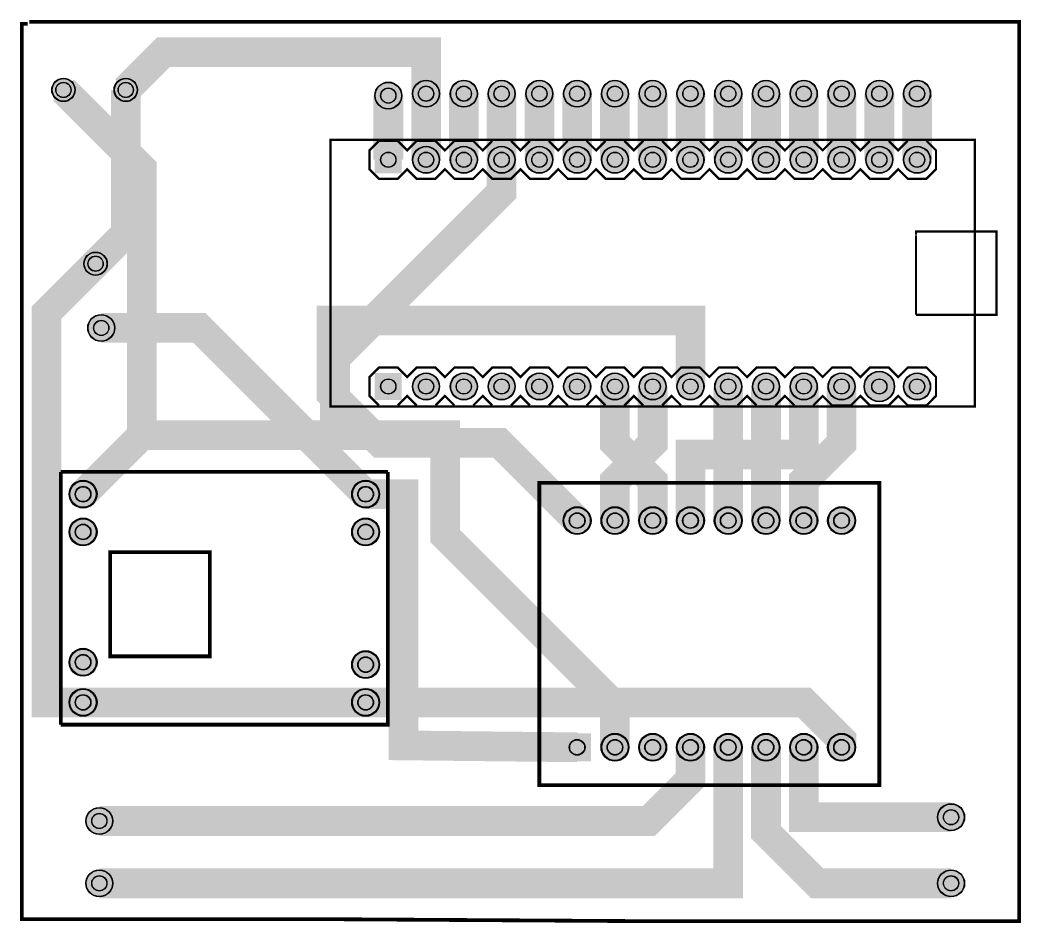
# Model space of a CAD drawing. Header units: millimetres. Extents: x 24.8 to 92.1, y 0.1 to 60.8.
import ezdxf

# ---------------------------------------------------------------- set-up
doc = ezdxf.new("R2010")
doc.units = ezdxf.units.MM
for name, color, linetype, true_color in [('BoardOutLine', 7, 'Continuous', 0xff00ff), ('BottomLayer', 7, 'Continuous', 0xffffff), ('BottomSolderMaskLayer', 7, 'Continuous', 0xaa00ff), ('Document', 7, 'Continuous', 0xffffff), ('Multi-Layer', 7, 'Continuous', 0xc0c0c0), ('TopLayer', 7, 'Continuous', 0xff0000), ('TopSilkLayer', 7, 'Continuous', 0xffcc00), ('TopSolderMaskLayer', 7, 'Continuous', 0x800080)]:
    doc.layers.add(name, color=color, linetype=linetype, true_color=true_color)

msp = doc.modelspace()

# ---------------------------------------------------------------- hatches: boundary and pattern name
at = {"layer": 'BottomSolderMaskLayer'}
for points in [[(26.899, 56.134, 1), (28.473, 56.134, 1)], [(31.09, 56.134, 1), (32.664, 56.134, 1)], [(48.62, 55.753, 1), (50.441, 55.753, 1)], [(51.16, 55.88, 1), (52.981, 55.88, 1)], [(53.7, 55.88, 1), (55.521, 55.88, 1)], [(56.24, 55.88, 1), (58.061, 55.88, 1)], [(58.78, 55.88, 1), (60.601, 55.88, 1)], [(61.32, 55.88, 1), (63.141, 55.88, 1)], [(63.86, 55.88, 1), (65.681, 55.88, 1)], [(66.4, 55.88, 1), (68.221, 55.88, 1)], [(68.94, 55.88, 1), (70.761, 55.88, 1)], [(71.48, 55.88, 1), (73.301, 55.88, 1)], [(74.02, 55.88, 1), (75.841, 55.88, 1)], [(76.56, 55.88, 1), (78.381, 55.88, 1)], [(79.1, 55.88, 1), (80.921, 55.88, 1)], [(81.64, 55.88, 1), (83.461, 55.88, 1)], [(84.18, 55.88, 1), (86.001, 55.88, 1)], [(50.44, 50.525), (48.62, 50.525), (48.62, 52.345), (50.44, 52.345)], [(51.16, 51.435, 1), (52.981, 51.435, 1)], [(53.7, 51.435, 1), (55.521, 51.435, 1)], [(56.24, 51.435, 1), (58.061, 51.435, 1)], [(58.78, 51.435, 1), (60.601, 51.435, 1)], [(61.32, 51.435, 1), (63.141, 51.435, 1)], [(63.86, 51.435, 1), (65.681, 51.435, 1)], [(66.4, 51.435, 1), (68.221, 51.435, 1)], [(68.94, 51.435, 1), (70.761, 51.435, 1)], [(71.48, 51.435, 1), (73.301, 51.435, 1)], [(74.02, 51.435, 1), (75.841, 51.435, 1)], [(76.56, 51.435, 1), (78.381, 51.435, 1)], [(79.1, 51.435, 1), (80.921, 51.435, 1)], [(81.64, 51.435, 1), (83.461, 51.435, 1)], [(84.18, 51.435, 1), (86.001, 51.435, 1)], [(29.058, 44.45, 1), (30.632, 44.45, 1)], [(29.316, 40.132, 1), (31.136, 40.132, 1)], [(50.44, 35.285), (48.62, 35.285), (48.62, 37.105), (50.44, 37.105)], [(51.16, 36.195, 1), (52.981, 36.195, 1)], [(53.7, 36.195, 1), (55.521, 36.195, 1)], [(56.24, 36.195, 1), (58.061, 36.195, 1)], [(58.78, 36.195, 1), (60.601, 36.195, 1)], [(61.32, 36.195, 1), (63.141, 36.195, 1)], [(63.86, 36.195, 1), (65.681, 36.195, 1)], [(66.4, 36.195, 1), (68.221, 36.195, 1)], [(68.94, 36.195, 1), (70.761, 36.195, 1)], [(71.48, 36.195, 1), (73.301, 36.195, 1)], [(74.02, 36.195, 1), (75.841, 36.195, 1)], [(76.56, 36.195, 1), (78.381, 36.195, 1)], [(79.1, 36.195, 1), (80.921, 36.195, 1)], [(81.525, 36.195, 1), (83.576, 36.195, 1)], [(84.18, 36.195, 1), (86.001, 36.195, 1)], [(28.07, 28.956, 1), (29.942, 28.956, 1)], [(47.07, 28.956, 1), (48.942, 28.956, 1)], [(61.294, 27.178, 1), (63.166, 27.178, 1)], [(63.834, 27.178, 1), (65.706, 27.178, 1)], [(66.374, 27.178, 1), (68.246, 27.178, 1)], [(68.914, 27.178, 1), (70.786, 27.178, 1)], [(71.454, 27.178, 1), (73.326, 27.178, 1)], [(73.994, 27.178, 1), (75.866, 27.178, 1)], [(76.534, 27.178, 1), (78.406, 27.178, 1)], [(79.074, 27.178, 1), (80.946, 27.178, 1)], [(28.07, 26.416, 1), (29.942, 26.416, 1)], [(47.07, 26.416, 1), (48.942, 26.416, 1)], [(28.07, 17.656, 1), (29.942, 17.656, 1)], [(47.07, 17.496, 1), (48.942, 17.496, 1)], [(28.07, 14.956, 1), (29.942, 14.956, 1)], [(47.07, 14.956, 1), (48.942, 14.956, 1)], [(61.294, 11.002), (61.294, 12.874), (63.166, 12.874), (63.166, 11.002)], [(63.834, 11.938, 1), (65.706, 11.938, 1)], [(66.374, 11.938, 1), (68.246, 11.938, 1)], [(68.914, 11.938, 1), (70.786, 11.938, 1)], [(71.454, 11.938, 1), (73.326, 11.938, 1)], [(73.994, 11.938, 1), (75.866, 11.938, 1)], [(76.534, 11.938, 1), (78.406, 11.938, 1)], [(79.074, 11.938, 1), (80.946, 11.938, 1)], [(86.466, 7.239, 1), (88.287, 7.239, 1)], [(29.189, 6.985, 1), (31.009, 6.985, 1)], [(29.189, 2.794, 1), (31.009, 2.794, 1)], [(86.466, 2.794, 1), (88.286, 2.794, 1)]]:
    msp.add_hatch(color=256, dxfattribs=at).paths.add_polyline_path(points)
at = {"layer": 'Document'}
for points in [[(45.71, 52.715), (88.91, 52.715), (88.91, 46.665), (89.01, 46.665), (89.01, 52.715), (88.91, 52.815), (45.66, 52.815), (45.61, 52.765), (45.61, 34.865), (45.66, 34.815), (88.96, 34.815), (89.01, 34.865), (89.01, 40.915), (88.91, 40.915), (88.91, 34.915), (45.71, 34.915), (45.71, 52.665)], [(88.96, 40.965), (90.41, 40.965), (90.46, 41.015), (90.46, 46.615), (90.41, 46.665), (85.01, 46.665), (84.96, 46.615), (84.96, 41.015), (85.01, 40.965), (88.91, 40.965), (88.91, 41.065), (85.11, 41.065), (85.06, 41.115), (85.06, 46.515), (85.11, 46.565), (90.36, 46.565), (90.36, 41.115), (90.31, 41.065), (88.96, 41.065), (88.96, 41.065)]]:
    msp.add_hatch(color=256, dxfattribs=at).paths.add_polyline_path(points)
at = {"layer": 'Multi-Layer'}
for points in [[(50.415, 50.55), (48.645, 50.55), (48.645, 52.32), (50.415, 52.32)], [(51.185, 51.435, 1), (52.955, 51.435, 1)], [(53.725, 51.435, 1), (55.495, 51.435, 1)], [(56.265, 51.435, 1), (58.035, 51.435, 1)], [(58.805, 51.435, 1), (60.575, 51.435, 1)], [(61.345, 51.435, 1), (63.115, 51.435, 1)], [(63.885, 51.435, 1), (65.655, 51.435, 1)], [(66.425, 51.435, 1), (68.195, 51.435, 1)], [(68.965, 51.435, 1), (70.735, 51.435, 1)], [(71.505, 51.435, 1), (73.275, 51.435, 1)], [(74.045, 51.435, 1), (75.815, 51.435, 1)], [(76.585, 51.435, 1), (78.355, 51.435, 1)], [(79.125, 51.435, 1), (80.895, 51.435, 1)], [(81.665, 51.435, 1), (83.435, 51.435, 1)], [(84.205, 51.435, 1), (85.975, 51.435, 1)], [(50.415, 35.31), (48.645, 35.31), (48.645, 37.08), (50.415, 37.08)], [(51.185, 36.195, 1), (52.955, 36.195, 1)], [(53.725, 36.195, 1), (55.495, 36.195, 1)], [(56.265, 36.195, 1), (58.035, 36.195, 1)], [(58.805, 36.195, 1), (60.575, 36.195, 1)], [(61.345, 36.195, 1), (63.115, 36.195, 1)], [(63.885, 36.195, 1), (65.655, 36.195, 1)], [(66.425, 36.195, 1), (68.195, 36.195, 1)], [(68.965, 36.195, 1), (70.735, 36.195, 1)], [(71.505, 36.195, 1), (73.275, 36.195, 1)], [(74.045, 36.195, 1), (75.815, 36.195, 1)], [(76.585, 36.195, 1), (78.355, 36.195, 1)], [(79.125, 36.195, 1), (80.895, 36.195, 1)], [(81.55, 36.195, 1), (83.55, 36.195, 1)], [(84.205, 36.195, 1), (85.975, 36.195, 1)], [(28.121, 28.956, 1), (29.891, 28.956, 1)], [(47.121, 28.956, 1), (48.891, 28.956, 1)], [(61.345, 27.178, 1), (63.115, 27.178, 1)], [(63.885, 27.178, 1), (65.655, 27.178, 1)], [(66.425, 27.178, 1), (68.195, 27.178, 1)], [(68.965, 27.178, 1), (70.735, 27.178, 1)], [(71.505, 27.178, 1), (73.275, 27.178, 1)], [(74.045, 27.178, 1), (75.815, 27.178, 1)], [(76.585, 27.178, 1), (78.355, 27.178, 1)], [(79.125, 27.178, 1), (80.895, 27.178, 1)], [(28.121, 26.416, 1), (29.891, 26.416, 1)], [(47.121, 26.416, 1), (48.891, 26.416, 1)], [(28.121, 17.656, 1), (29.891, 17.656, 1)], [(47.121, 17.496, 1), (48.891, 17.496, 1)], [(28.121, 14.956, 1), (29.891, 14.956, 1)], [(47.121, 14.956, 1), (48.891, 14.956, 1)], [(61.345, 11.053), (61.345, 12.823), (63.115, 12.823), (63.115, 11.053)], [(63.885, 11.938, 1), (65.655, 11.938, 1)], [(66.425, 11.938, 1), (68.195, 11.938, 1)], [(68.965, 11.938, 1), (70.735, 11.938, 1)], [(71.505, 11.938, 1), (73.275, 11.938, 1)], [(74.045, 11.938, 1), (75.815, 11.938, 1)], [(76.585, 11.938, 1), (78.355, 11.938, 1)], [(79.125, 11.938, 1), (80.895, 11.938, 1)]]:
    msp.add_hatch(color=256, dxfattribs=at).paths.add_polyline_path(points)
at = {"layer": 'TopSolderMaskLayer'}
for points in [[(26.899, 56.134, 1), (28.473, 56.134, 1)], [(31.09, 56.134, 1), (32.664, 56.134, 1)], [(48.62, 55.753, 1), (50.441, 55.753, 1)], [(51.16, 55.88, 1), (52.981, 55.88, 1)], [(53.7, 55.88, 1), (55.521, 55.88, 1)], [(56.24, 55.88, 1), (58.061, 55.88, 1)], [(58.78, 55.88, 1), (60.601, 55.88, 1)], [(61.32, 55.88, 1), (63.141, 55.88, 1)], [(63.86, 55.88, 1), (65.681, 55.88, 1)], [(66.4, 55.88, 1), (68.221, 55.88, 1)], [(68.94, 55.88, 1), (70.761, 55.88, 1)], [(71.48, 55.88, 1), (73.301, 55.88, 1)], [(74.02, 55.88, 1), (75.841, 55.88, 1)], [(76.56, 55.88, 1), (78.381, 55.88, 1)], [(79.1, 55.88, 1), (80.921, 55.88, 1)], [(81.64, 55.88, 1), (83.461, 55.88, 1)], [(84.18, 55.88, 1), (86.001, 55.88, 1)], [(50.44, 50.525), (48.62, 50.525), (48.62, 52.345), (50.44, 52.345)], [(51.16, 51.435, 1), (52.981, 51.435, 1)], [(53.7, 51.435, 1), (55.521, 51.435, 1)], [(56.24, 51.435, 1), (58.061, 51.435, 1)], [(58.78, 51.435, 1), (60.601, 51.435, 1)], [(61.32, 51.435, 1), (63.141, 51.435, 1)], [(63.86, 51.435, 1), (65.681, 51.435, 1)], [(66.4, 51.435, 1), (68.221, 51.435, 1)], [(68.94, 51.435, 1), (70.761, 51.435, 1)], [(71.48, 51.435, 1), (73.301, 51.435, 1)], [(74.02, 51.435, 1), (75.841, 51.435, 1)], [(76.56, 51.435, 1), (78.381, 51.435, 1)], [(79.1, 51.435, 1), (80.921, 51.435, 1)], [(81.64, 51.435, 1), (83.461, 51.435, 1)], [(84.18, 51.435, 1), (86.001, 51.435, 1)], [(29.058, 44.45, 1), (30.632, 44.45, 1)], [(29.316, 40.132, 1), (31.136, 40.132, 1)], [(50.44, 35.285), (48.62, 35.285), (48.62, 37.105), (50.44, 37.105)], [(51.16, 36.195, 1), (52.981, 36.195, 1)], [(53.7, 36.195, 1), (55.521, 36.195, 1)], [(56.24, 36.195, 1), (58.061, 36.195, 1)], [(58.78, 36.195, 1), (60.601, 36.195, 1)], [(61.32, 36.195, 1), (63.141, 36.195, 1)], [(63.86, 36.195, 1), (65.681, 36.195, 1)], [(66.4, 36.195, 1), (68.221, 36.195, 1)], [(68.94, 36.195, 1), (70.761, 36.195, 1)], [(71.48, 36.195, 1), (73.301, 36.195, 1)], [(74.02, 36.195, 1), (75.841, 36.195, 1)], [(76.56, 36.195, 1), (78.381, 36.195, 1)], [(79.1, 36.195, 1), (80.921, 36.195, 1)], [(81.525, 36.195, 1), (83.576, 36.195, 1)], [(84.18, 36.195, 1), (86.001, 36.195, 1)], [(28.07, 28.956, 1), (29.942, 28.956, 1)], [(47.07, 28.956, 1), (48.942, 28.956, 1)], [(61.294, 27.178, 1), (63.166, 27.178, 1)], [(63.834, 27.178, 1), (65.706, 27.178, 1)], [(66.374, 27.178, 1), (68.246, 27.178, 1)], [(68.914, 27.178, 1), (70.786, 27.178, 1)], [(71.454, 27.178, 1), (73.326, 27.178, 1)], [(73.994, 27.178, 1), (75.866, 27.178, 1)], [(76.534, 27.178, 1), (78.406, 27.178, 1)], [(79.074, 27.178, 1), (80.946, 27.178, 1)], [(28.07, 26.416, 1), (29.942, 26.416, 1)], [(47.07, 26.416, 1), (48.942, 26.416, 1)], [(28.07, 17.656, 1), (29.942, 17.656, 1)], [(47.07, 17.496, 1), (48.942, 17.496, 1)], [(28.07, 14.956, 1), (29.942, 14.956, 1)], [(47.07, 14.956, 1), (48.942, 14.956, 1)], [(61.294, 11.002), (61.294, 12.874), (63.166, 12.874), (63.166, 11.002)], [(63.834, 11.938, 1), (65.706, 11.938, 1)], [(66.374, 11.938, 1), (68.246, 11.938, 1)], [(68.914, 11.938, 1), (70.786, 11.938, 1)], [(71.454, 11.938, 1), (73.326, 11.938, 1)], [(73.994, 11.938, 1), (75.866, 11.938, 1)], [(76.534, 11.938, 1), (78.406, 11.938, 1)], [(79.074, 11.938, 1), (80.946, 11.938, 1)], [(86.466, 7.239, 1), (88.287, 7.239, 1)], [(29.189, 6.985, 1), (31.009, 6.985, 1)], [(29.189, 2.794, 1), (31.009, 2.794, 1)], [(86.466, 2.794, 1), (88.286, 2.794, 1)]]:
    msp.add_hatch(color=256, dxfattribs=at).paths.add_polyline_path(points)

# ---------------------------------------------------------------- linework, layer by layer
at = {"layer": 'BoardOutLine', "const_width": 0.254}
msp.add_lwpolyline([(25.4, 60.706), (91.948, 60.706), (91.948, 0.254), (65.786, 0.254), (45.72, 0.381), (24.892, 0.381), (24.892, 60.579), (25.273, 60.579)], dxfattribs=at)
at = {"layer": 'BottomLayer', "const_width": 2}
for points in [[(32.965, 32.915), (32.965, 50.855), (27.686, 56.134)], [(49.53, 51.435), (49.53, 55.753)], [(52.07, 51.435), (52.07, 55.88)], [(54.61, 51.435), (54.61, 55.88)], [(57.15, 51.435), (57.15, 55.88)], [(59.69, 51.435), (59.69, 55.88)], [(62.23, 51.435), (62.23, 55.88)], [(64.77, 51.435), (64.77, 55.88)], [(67.31, 51.435), (67.31, 55.88)], [(69.85, 51.435), (69.85, 55.88)], [(72.39, 51.435), (72.39, 55.88)], [(74.93, 51.435), (74.93, 55.88)], [(77.47, 51.435), (77.47, 55.88)], [(80.01, 51.435), (80.01, 55.88)], [(82.55, 51.435), (82.55, 55.88)], [(85.09, 51.435), (85.09, 55.88)], [(45.944, 32.916), (45.944, 38.07), (57.15, 49.276), (57.15, 51.435)], [(67.31, 27.178), (67.31, 29.848), (64.77, 32.388), (64.77, 36.195)], [(72.39, 27.178), (72.39, 36.195)], [(74.93, 27.178), (74.93, 36.195)], [(77.47, 27.178), (77.47, 29.848), (80.01, 32.388), (80.01, 36.195)], [(29.006, 28.956), (32.965, 32.915)], [(45.943, 32.915), (32.965, 32.915)], [(64.77, 11.938), (64.77, 14.732), (53.35, 26.152), (53.35, 32.916), (45.944, 32.916)], [(62.23, 11.938), (50.546, 12.065), (50.546, 28.956), (48.006, 28.956)], [(69.85, 11.938), (69.85, 9.779), (67.056, 6.985), (30.099, 6.985)]]:
    msp.add_lwpolyline(points, dxfattribs=at)
at = {"layer": 'BottomSolderMaskLayer'}
for centre, radius in [((27.686, 56.134), 0.787), ((27.686, 56.134), 0.517), ((31.877, 56.134), 0.787), ((31.877, 56.134), 0.517), ((49.53, 55.753), 0.91), ((52.07, 55.88), 0.91), ((54.61, 55.88), 0.91), ((57.15, 55.88), 0.91), ((59.69, 55.88), 0.91), ((62.23, 55.88), 0.91), ((64.77, 55.88), 0.91), ((67.31, 55.88), 0.91), ((69.85, 55.88), 0.91), ((72.39, 55.88), 0.91), ((74.93, 55.88), 0.91), ((77.47, 55.88), 0.91), ((80.01, 55.88), 0.91), ((82.55, 55.88), 0.91), ((85.09, 55.88), 0.91), ((49.53, 55.753), 0.514), ((52.07, 55.88), 0.514), ((54.61, 55.88), 0.514), ((57.15, 55.88), 0.514), ((59.69, 55.88), 0.514), ((62.23, 55.88), 0.514), ((64.77, 55.88), 0.514), ((67.31, 55.88), 0.514), ((69.85, 55.88), 0.514), ((72.39, 55.88), 0.514), ((74.93, 55.88), 0.514), ((77.47, 55.88), 0.514), ((80.01, 55.88), 0.514), ((82.55, 55.88), 0.514), ((85.09, 55.88), 0.514), ((49.53, 51.435), 0.514), ((52.07, 51.435), 0.91), ((52.07, 51.435), 0.514), ((54.61, 51.435), 0.91), ((54.61, 51.435), 0.514), ((57.15, 51.435), 0.91), ((57.151, 51.435), 0.514), ((59.69, 51.435), 0.91), ((59.69, 51.435), 0.514), ((62.23, 51.435), 0.91), ((62.231, 51.435), 0.514), ((64.77, 51.435), 0.91), ((64.77, 51.435), 0.514), ((67.31, 51.435), 0.91), ((67.311, 51.435), 0.514), ((69.85, 51.435), 0.91), ((69.85, 51.435), 0.514), ((72.39, 51.435), 0.91), ((72.391, 51.435), 0.514), ((74.93, 51.435), 0.91), ((74.93, 51.435), 0.514), ((77.47, 51.435), 0.91), ((77.471, 51.435), 0.514), ((80.01, 51.435), 0.91), ((80.01, 51.435), 0.514), ((82.55, 51.435), 0.91), ((82.551, 51.435), 0.514), ((85.09, 51.435), 0.91), ((85.09, 51.435), 0.514), ((29.845, 44.45), 0.787), ((29.845, 44.45), 0.517), ((30.226, 40.132), 0.91), ((30.226, 40.132), 0.514), ((52.07, 36.195), 0.91), ((54.61, 36.195), 0.91), ((57.15, 36.195), 0.91), ((59.69, 36.195), 0.91), ((62.23, 36.195), 0.91), ((64.77, 36.195), 0.91), ((67.31, 36.195), 0.91), ((69.85, 36.195), 0.91), ((72.39, 36.195), 0.91), ((74.93, 36.195), 0.91), ((77.47, 36.195), 0.91), ((80.01, 36.195), 0.91), ((82.55, 36.195), 1.025), ((85.09, 36.195), 0.91), ((49.53, 36.195), 0.514), ((52.07, 36.195), 0.514), ((54.609, 36.195), 0.514), ((57.15, 36.195), 0.514), ((59.689, 36.195), 0.514), ((62.23, 36.195), 0.514), ((64.769, 36.195), 0.514), ((67.31, 36.195), 0.514), ((69.85, 36.195), 0.514), ((72.39, 36.195), 0.514), ((74.93, 36.195), 0.514), ((77.47, 36.195), 0.514), ((80.01, 36.195), 0.514), ((82.55, 36.195), 0.513), ((85.09, 36.195), 0.514), ((29.006, 28.956), 0.936), ((48.006, 28.956), 0.936), ((29.006, 28.956), 0.529), ((48.006, 28.956), 0.529), ((62.23, 27.178), 0.936), ((62.23, 27.178), 0.529), ((64.77, 27.178), 0.936), ((64.77, 27.178), 0.529), ((67.31, 27.178), 0.936), ((67.31, 27.178), 0.529), ((69.85, 27.178), 0.936), ((69.85, 27.178), 0.529), ((72.39, 27.178), 0.936), ((72.39, 27.178), 0.529), ((74.93, 27.178), 0.936), ((74.93, 27.178), 0.529), ((77.47, 27.178), 0.936), ((77.47, 27.178), 0.529), ((80.01, 27.178), 0.936), ((80.01, 27.178), 0.529), ((29.006, 26.416), 0.936), ((29.006, 26.416), 0.529), ((48.006, 26.416), 0.936), ((48.006, 26.416), 0.529), ((29.006, 17.656), 0.936), ((29.006, 17.656), 0.529), ((48.006, 17.496), 0.936), ((48.006, 17.496), 0.529), ((29.006, 14.956), 0.936), ((29.006, 14.956), 0.529), ((48.006, 14.956), 0.936), ((48.006, 14.956), 0.529), ((64.77, 11.938), 0.936), ((67.31, 11.938), 0.936), ((69.85, 11.938), 0.936), ((72.39, 11.938), 0.936), ((74.93, 11.938), 0.936), ((77.47, 11.938), 0.936), ((80.01, 11.938), 0.936), ((62.23, 11.938), 0.529), ((64.77, 11.938), 0.529), ((67.31, 11.938), 0.529), ((69.85, 11.938), 0.529), ((72.39, 11.938), 0.529), ((74.93, 11.938), 0.529), ((77.47, 11.938), 0.529), ((80.01, 11.938), 0.529), ((87.376, 7.239), 0.91), ((30.099, 6.985), 0.91), ((30.099, 6.985), 0.514), ((87.376, 7.239), 0.514), ((30.099, 2.794), 0.91), ((87.376, 2.794), 0.91), ((30.099, 2.794), 0.514), ((87.376, 2.794), 0.514)]:
    msp.add_circle(centre, radius, dxfattribs=at)
at = {"layer": 'Multi-Layer'}
for centre, radius in [((27.686, 56.134), 0.762), ((27.686, 56.134), 0.5), ((31.877, 56.134), 0.762), ((31.877, 56.134), 0.5), ((49.53, 55.753), 0.885), ((52.07, 55.88), 0.885), ((54.61, 55.88), 0.885), ((57.15, 55.88), 0.885), ((59.69, 55.88), 0.885), ((62.23, 55.88), 0.885), ((64.77, 55.88), 0.885), ((67.31, 55.88), 0.885), ((69.85, 55.88), 0.885), ((72.39, 55.88), 0.885), ((74.93, 55.88), 0.885), ((77.47, 55.88), 0.885), ((80.01, 55.88), 0.885), ((82.55, 55.88), 0.885), ((85.09, 55.88), 0.885), ((49.53, 55.753), 0.5), ((52.07, 55.88), 0.5), ((54.61, 55.88), 0.5), ((57.15, 55.88), 0.5), ((59.69, 55.88), 0.5), ((62.23, 55.88), 0.5), ((64.77, 55.88), 0.5), ((67.31, 55.88), 0.5), ((69.85, 55.88), 0.5), ((72.39, 55.88), 0.5), ((74.93, 55.88), 0.5), ((77.47, 55.88), 0.5), ((80.01, 55.88), 0.5), ((82.55, 55.88), 0.5), ((85.09, 55.88), 0.5), ((49.53, 51.435), 0.5), ((52.07, 51.435), 0.885), ((52.07, 51.435), 0.5), ((54.61, 51.435), 0.885), ((54.61, 51.435), 0.5), ((57.15, 51.435), 0.885), ((57.151, 51.435), 0.5), ((59.69, 51.435), 0.885), ((59.69, 51.435), 0.5), ((62.23, 51.435), 0.885), ((62.231, 51.435), 0.5), ((64.77, 51.435), 0.885), ((64.77, 51.435), 0.5), ((67.31, 51.435), 0.885), ((67.311, 51.435), 0.5), ((69.85, 51.435), 0.885), ((69.85, 51.435), 0.5), ((72.39, 51.435), 0.885), ((72.391, 51.435), 0.5), ((74.93, 51.435), 0.885), ((74.93, 51.435), 0.5), ((77.47, 51.435), 0.885), ((77.471, 51.435), 0.5), ((80.01, 51.435), 0.885), ((80.01, 51.435), 0.5), ((82.55, 51.435), 0.885), ((82.551, 51.435), 0.5), ((85.09, 51.435), 0.885), ((85.09, 51.435), 0.5), ((29.845, 44.45), 0.762), ((29.845, 44.45), 0.5), ((30.226, 40.132), 0.885), ((30.226, 40.132), 0.5), ((52.07, 36.195), 0.885), ((54.61, 36.195), 0.885), ((57.15, 36.195), 0.885), ((59.69, 36.195), 0.885), ((62.23, 36.195), 0.885), ((64.77, 36.195), 0.885), ((67.31, 36.195), 0.885), ((69.85, 36.195), 0.885), ((72.39, 36.195), 0.885), ((74.93, 36.195), 0.885), ((77.47, 36.195), 0.885), ((80.01, 36.195), 0.885), ((82.55, 36.195), 1), ((85.09, 36.195), 0.885), ((49.53, 36.195), 0.5), ((52.07, 36.195), 0.5), ((54.609, 36.195), 0.5), ((57.15, 36.195), 0.5), ((59.689, 36.195), 0.5), ((62.23, 36.195), 0.5), ((64.769, 36.195), 0.5), ((67.31, 36.195), 0.5), ((69.85, 36.195), 0.5), ((72.39, 36.195), 0.5), ((74.93, 36.195), 0.5), ((77.47, 36.195), 0.5), ((80.01, 36.195), 0.5), ((82.55, 36.195), 0.5), ((85.09, 36.195), 0.5), ((29.006, 28.956), 0.885), ((48.006, 28.956), 0.885), ((29.006, 28.956), 0.5), ((48.006, 28.956), 0.5), ((62.23, 27.178), 0.885), ((62.23, 27.178), 0.5), ((64.77, 27.178), 0.885), ((64.77, 27.178), 0.5), ((67.31, 27.178), 0.885), ((67.31, 27.178), 0.5), ((69.85, 27.178), 0.885), ((69.85, 27.178), 0.5), ((72.39, 27.178), 0.885), ((72.39, 27.178), 0.5), ((74.93, 27.178), 0.885), ((74.93, 27.178), 0.5), ((77.47, 27.178), 0.885), ((77.47, 27.178), 0.5), ((80.01, 27.178), 0.885), ((80.01, 27.178), 0.5), ((29.006, 26.416), 0.885), ((48.006, 26.416), 0.885), ((29.006, 26.416), 0.5), ((48.006, 26.416), 0.5), ((29.006, 17.656), 0.885), ((48.006, 17.496), 0.885), ((29.006, 17.656), 0.5), ((48.006, 17.496), 0.5), ((29.006, 14.956), 0.885), ((48.006, 14.956), 0.885), ((29.006, 14.956), 0.5), ((48.006, 14.956), 0.5), ((64.77, 11.938), 0.885), ((67.31, 11.938), 0.885), ((69.85, 11.938), 0.885), ((72.39, 11.938), 0.885), ((74.93, 11.938), 0.885), ((77.47, 11.938), 0.885), ((80.01, 11.938), 0.885), ((62.23, 11.938), 0.5), ((64.77, 11.938), 0.5), ((67.31, 11.938), 0.5), ((69.85, 11.938), 0.5), ((72.39, 11.938), 0.5), ((74.93, 11.938), 0.5), ((77.47, 11.938), 0.5), ((80.01, 11.938), 0.5), ((87.376, 7.239), 0.885), ((30.099, 6.985), 0.885), ((30.099, 6.985), 0.5), ((87.376, 7.239), 0.5), ((30.099, 2.794), 0.885), ((87.376, 2.794), 0.885), ((30.099, 2.794), 0.5), ((87.376, 2.794), 0.5)]:
    msp.add_circle(centre, radius, dxfattribs=at)
at = {"layer": 'TopLayer', "const_width": 2}
for points in [[(31.877, 56.134), (34.417, 58.674), (52.07, 58.674), (52.07, 55.88)], [(29.845, 44.45), (31.877, 46.482), (31.877, 56.134)], [(29.845, 44.45), (26.543, 41.148), (26.543, 14.956), (29.007, 14.956)], [(48.006, 28.956), (36.83, 40.132), (30.226, 40.132)], [(62.23, 27.178), (57, 32.408), (48.999, 32.408), (45.72, 35.687), (45.72, 40.64), (69.85, 40.64), (69.85, 36.195)], [(64.77, 27.178), (64.77, 29.848), (67.31, 32.388), (67.31, 36.195)], [(69.85, 27.178), (69.85, 31.623), (77.47, 31.623), (77.47, 36.195)], [(48.006, 14.956), (29.006, 14.956)], [(80.01, 11.938), (80.01, 12.444), (77.498, 14.956), (48.006, 14.956)], [(72.39, 11.938), (72.39, 2.794), (30.099, 2.794)], [(74.93, 11.938), (74.93, 6.223), (78.359, 2.794), (87.376, 2.794)], [(77.47, 11.938), (77.47, 7.239), (87.376, 7.239)]]:
    msp.add_lwpolyline(points, dxfattribs=at)
at = {"layer": 'TopSilkLayer'}
for points, const_width in [([(88.976, 34.849), (45.644, 34.849), (45.644, 52.781), (88.976, 52.781), (88.976, 34.849)], 0.152), ([(59.69, 9.398), (82.55, 9.398), (82.55, 29.718), (59.69, 29.718), (59.69, 9.398)], 0.254), ([(37.525, 18.056), (30.825, 18.056), (30.825, 25.056), (37.525, 25.056), (37.525, 18.056)], 0.254)]:
    msp.add_lwpolyline(points, close=True, dxfattribs=dict(at, const_width=const_width))
for points, const_width in [([(48.895, 52.705), (48.26, 52.07), (48.26, 50.8), (48.895, 50.165)], 0.152), ([(56.516, 52.705), (55.881, 52.07), (55.245, 52.705), (53.975, 52.705), (53.34, 52.07), (52.705, 52.705), (51.435, 52.705), (50.8, 52.07), (50.165, 52.705), (48.895, 52.705), (48.26, 52.07), (48.26, 50.8), (48.895, 50.165), (50.165, 50.165), (50.8, 50.8), (51.435, 50.165), (52.705, 50.165), (53.34, 50.8), (53.975, 50.165), (55.245, 50.165), (55.881, 50.8), (56.516, 50.165), (57.786, 50.165), (58.421, 50.8), (59.056, 50.165), (60.326, 50.165), (60.961, 50.8), (61.596, 50.165), (62.866, 50.165), (63.501, 50.8), (64.136, 50.165), (65.406, 50.165), (66.041, 50.8), (66.676, 50.165), (67.946, 50.165), (68.581, 50.8), (69.216, 50.165), (70.486, 50.165), (71.121, 50.8), (71.756, 50.165), (73.026, 50.165), (73.661, 50.8), (74.296, 50.165), (75.566, 50.165), (76.201, 50.8), (76.836, 50.165), (78.106, 50.165), (78.741, 50.8), (79.376, 50.165), (80.645, 50.165), (81.28, 50.8), (81.915, 50.165), (83.185, 50.165), (83.82, 50.8), (84.455, 50.165), (85.725, 50.165), (86.36, 50.8), (86.36, 52.07), (85.725, 52.705)], 0.152), ([(51.435, 52.705), (50.8, 52.07), (50.165, 52.705)], 0.152), ([(53.975, 52.705), (53.34, 52.07), (52.705, 52.705)], 0.152), ([(56.516, 52.705), (55.881, 52.07), (55.245, 52.705)], 0.152), ([(59.056, 52.705), (58.421, 52.07), (57.786, 52.705)], 0.152), ([(61.596, 52.705), (60.961, 52.07), (60.326, 52.705)], 0.152), ([(64.135, 52.704), (63.5, 52.069), (62.865, 52.704)], 0.152), ([(66.676, 52.705), (66.041, 52.07), (65.406, 52.705)], 0.152), ([(69.216, 52.705), (68.581, 52.07), (67.946, 52.705)], 0.152), ([(71.756, 52.705), (71.121, 52.07), (70.486, 52.705)], 0.152), ([(74.296, 52.705), (73.661, 52.07), (73.026, 52.705)], 0.152), ([(76.836, 52.705), (76.201, 52.07), (75.566, 52.705)], 0.152), ([(79.376, 52.705), (78.741, 52.07), (78.106, 52.705)], 0.152), ([(81.915, 52.705), (81.28, 52.07), (80.645, 52.705)], 0.152), ([(84.455, 52.705), (83.82, 52.07), (83.185, 52.705)], 0.152), ([(85.725, 50.165), (86.36, 50.8), (86.36, 52.07), (85.725, 52.705)], 0.152), ([(50.165, 50.165), (50.8, 50.8), (51.435, 50.165)], 0.152), ([(52.705, 50.165), (53.34, 50.8), (53.975, 50.165)], 0.152), ([(55.245, 50.165), (55.881, 50.8), (56.516, 50.165)], 0.152), ([(57.786, 50.165), (58.421, 50.8), (59.056, 50.165)], 0.152), ([(60.326, 50.165), (60.961, 50.8), (61.596, 50.165)], 0.152), ([(62.866, 50.165), (63.501, 50.8), (64.136, 50.165)], 0.152), ([(65.406, 50.165), (66.041, 50.8), (66.676, 50.165)], 0.152), ([(67.946, 50.165), (68.581, 50.8), (69.216, 50.165)], 0.152), ([(70.486, 50.165), (71.121, 50.8), (71.756, 50.165)], 0.152), ([(73.026, 50.165), (73.661, 50.8), (74.296, 50.165)], 0.152), ([(75.566, 50.165), (76.201, 50.8), (76.836, 50.165)], 0.152), ([(78.106, 50.165), (78.741, 50.8), (79.376, 50.165)], 0.152), ([(80.645, 50.165), (81.28, 50.8), (81.915, 50.165)], 0.152), ([(83.185, 50.165), (83.82, 50.8), (84.455, 50.165)], 0.152), ([(88.9, 41.021), (90.424, 41.021), (90.424, 46.609), (85.014, 46.609), (85.014, 46.4)], 0.152), ([(85.014, 41.275), (85.014, 46.355)], 0.152), ([(85.014, 41.021), (85.014, 41.275)], 0.152), ([(88.9, 41.021), (85.014, 41.021)], 0.152), ([(78.104, 34.925), (78.739, 35.56), (79.375, 34.925), (80.645, 34.925), (81.28, 35.56), (81.915, 34.925), (83.185, 34.925), (83.82, 35.56), (84.455, 34.925), (85.725, 34.925), (86.36, 35.56), (86.36, 36.83), (85.725, 37.465), (84.455, 37.465), (83.82, 36.83), (83.185, 37.465), (81.915, 37.465), (81.28, 36.83), (80.645, 37.465), (79.375, 37.465), (78.739, 36.83), (78.104, 37.465), (76.834, 37.465), (76.199, 36.83), (75.564, 37.465), (74.294, 37.465), (73.659, 36.83), (73.024, 37.465), (71.754, 37.465), (71.119, 36.83), (70.484, 37.465), (69.214, 37.465), (68.579, 36.83), (67.944, 37.465), (66.674, 37.465), (66.039, 36.83), (65.404, 37.465), (64.134, 37.465), (63.499, 36.83), (62.864, 37.465), (61.594, 37.465), (60.959, 36.83), (60.324, 37.465), (59.054, 37.465), (58.419, 36.83), (57.784, 37.465), (56.514, 37.465), (55.88, 36.83), (55.245, 37.465), (53.975, 37.465), (53.34, 36.83), (52.705, 37.465), (51.435, 37.465), (50.8, 36.83), (50.165, 37.465), (48.895, 37.465), (48.26, 36.83), (48.26, 35.56), (48.895, 34.925)], 0.152), ([(50.165, 34.925), (50.8, 35.56), (51.435, 34.925)], 0.152), ([(52.705, 34.925), (53.34, 35.56), (53.975, 34.925)], 0.152), ([(55.245, 34.925), (55.88, 35.56), (56.514, 34.925)], 0.152), ([(57.784, 34.925), (58.419, 35.56), (59.054, 34.925)], 0.152), ([(60.324, 34.925), (60.959, 35.56), (61.594, 34.925)], 0.152), ([(62.864, 34.925), (63.499, 35.56), (64.134, 34.925)], 0.152), ([(65.404, 34.925), (66.039, 35.56), (66.674, 34.925)], 0.152), ([(67.944, 34.925), (68.579, 35.56), (69.214, 34.925)], 0.152), ([(70.485, 34.925), (71.12, 35.56), (71.755, 34.925)], 0.152), ([(73.024, 34.925), (73.659, 35.56), (74.294, 34.925)], 0.152), ([(75.564, 34.925), (76.199, 35.56), (76.834, 34.925)], 0.152), ([(27.506, 13.456), (27.506, 30.456)], 0.254), ([(27.506, 30.456), (49.506, 30.456)], 0.254), ([(49.506, 30.456), (49.506, 13.456), (27.506, 13.456)], 0.254)]:
    msp.add_lwpolyline(points, dxfattribs=dict(at, const_width=const_width))
at = {"layer": 'TopSolderMaskLayer'}
for centre, radius in [((27.686, 56.134), 0.787), ((27.686, 56.134), 0.517), ((31.877, 56.134), 0.787), ((31.877, 56.134), 0.517), ((49.53, 55.753), 0.91), ((52.07, 55.88), 0.91), ((54.61, 55.88), 0.91), ((57.15, 55.88), 0.91), ((59.69, 55.88), 0.91), ((62.23, 55.88), 0.91), ((64.77, 55.88), 0.91), ((67.31, 55.88), 0.91), ((69.85, 55.88), 0.91), ((72.39, 55.88), 0.91), ((74.93, 55.88), 0.91), ((77.47, 55.88), 0.91), ((80.01, 55.88), 0.91), ((82.55, 55.88), 0.91), ((85.09, 55.88), 0.91), ((49.53, 55.753), 0.514), ((52.07, 55.88), 0.514), ((54.61, 55.88), 0.514), ((57.15, 55.88), 0.514), ((59.69, 55.88), 0.514), ((62.23, 55.88), 0.514), ((64.77, 55.88), 0.514), ((67.31, 55.88), 0.514), ((69.85, 55.88), 0.514), ((72.39, 55.88), 0.514), ((74.93, 55.88), 0.514), ((77.47, 55.88), 0.514), ((80.01, 55.88), 0.514), ((82.55, 55.88), 0.514), ((85.09, 55.88), 0.514), ((49.53, 51.435), 0.514), ((52.07, 51.435), 0.91), ((52.07, 51.435), 0.514), ((54.61, 51.435), 0.91), ((54.61, 51.435), 0.514), ((57.15, 51.435), 0.91), ((57.151, 51.435), 0.514), ((59.69, 51.435), 0.91), ((59.69, 51.435), 0.514), ((62.23, 51.435), 0.91), ((62.231, 51.435), 0.514), ((64.77, 51.435), 0.91), ((64.77, 51.435), 0.514), ((67.31, 51.435), 0.91), ((67.311, 51.435), 0.514), ((69.85, 51.435), 0.91), ((69.85, 51.435), 0.514), ((72.39, 51.435), 0.91), ((72.391, 51.435), 0.514), ((74.93, 51.435), 0.91), ((74.93, 51.435), 0.514), ((77.47, 51.435), 0.91), ((77.471, 51.435), 0.514), ((80.01, 51.435), 0.91), ((80.01, 51.435), 0.514), ((82.55, 51.435), 0.91), ((82.551, 51.435), 0.514), ((85.09, 51.435), 0.91), ((85.09, 51.435), 0.514), ((29.845, 44.45), 0.787), ((29.845, 44.45), 0.517), ((30.226, 40.132), 0.91), ((30.226, 40.132), 0.514), ((52.07, 36.195), 0.91), ((54.61, 36.195), 0.91), ((57.15, 36.195), 0.91), ((59.69, 36.195), 0.91), ((62.23, 36.195), 0.91), ((64.77, 36.195), 0.91), ((67.31, 36.195), 0.91), ((69.85, 36.195), 0.91), ((72.39, 36.195), 0.91), ((74.93, 36.195), 0.91), ((77.47, 36.195), 0.91), ((80.01, 36.195), 0.91), ((82.55, 36.195), 1.025), ((85.09, 36.195), 0.91), ((49.53, 36.195), 0.514), ((52.07, 36.195), 0.514), ((54.609, 36.195), 0.514), ((57.15, 36.195), 0.514), ((59.689, 36.195), 0.514), ((62.23, 36.195), 0.514), ((64.769, 36.195), 0.514), ((67.31, 36.195), 0.514), ((69.85, 36.195), 0.514), ((72.39, 36.195), 0.514), ((74.93, 36.195), 0.514), ((77.47, 36.195), 0.514), ((80.01, 36.195), 0.514), ((82.55, 36.195), 0.513), ((85.09, 36.195), 0.514), ((29.006, 28.956), 0.936), ((48.006, 28.956), 0.936), ((29.006, 28.956), 0.529), ((48.006, 28.956), 0.529), ((62.23, 27.178), 0.936), ((62.23, 27.178), 0.529), ((64.77, 27.178), 0.936), ((64.77, 27.178), 0.529), ((67.31, 27.178), 0.936), ((67.31, 27.178), 0.529), ((69.85, 27.178), 0.936), ((69.85, 27.178), 0.529), ((72.39, 27.178), 0.936), ((72.39, 27.178), 0.529), ((74.93, 27.178), 0.936), ((74.93, 27.178), 0.529), ((77.47, 27.178), 0.936), ((77.47, 27.178), 0.529), ((80.01, 27.178), 0.936), ((80.01, 27.178), 0.529), ((29.006, 26.416), 0.936), ((29.006, 26.416), 0.529), ((48.006, 26.416), 0.936), ((48.006, 26.416), 0.529), ((29.006, 17.656), 0.936), ((29.006, 17.656), 0.529), ((48.006, 17.496), 0.936), ((48.006, 17.496), 0.529), ((29.006, 14.956), 0.936), ((29.006, 14.956), 0.529), ((48.006, 14.956), 0.936), ((48.006, 14.956), 0.529), ((64.77, 11.938), 0.936), ((67.31, 11.938), 0.936), ((69.85, 11.938), 0.936), ((72.39, 11.938), 0.936), ((74.93, 11.938), 0.936), ((77.47, 11.938), 0.936), ((80.01, 11.938), 0.936), ((62.23, 11.938), 0.529), ((64.77, 11.938), 0.529), ((67.31, 11.938), 0.529), ((69.85, 11.938), 0.529), ((72.39, 11.938), 0.529), ((74.93, 11.938), 0.529), ((77.47, 11.938), 0.529), ((80.01, 11.938), 0.529), ((87.376, 7.239), 0.91), ((30.099, 6.985), 0.91), ((30.099, 6.985), 0.514), ((87.376, 7.239), 0.514), ((30.099, 2.794), 0.91), ((87.376, 2.794), 0.91), ((30.099, 2.794), 0.514), ((87.376, 2.794), 0.514)]:
    msp.add_circle(centre, radius, dxfattribs=at)

doc.saveas('drawing.dxf')
